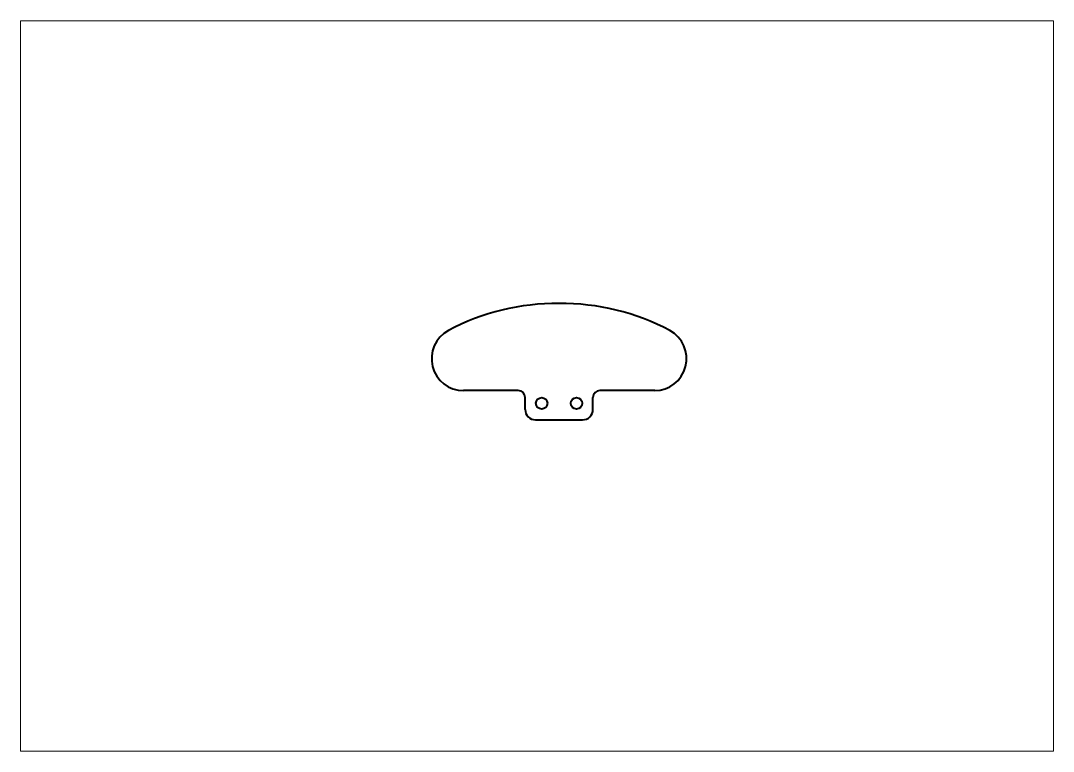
# Paper-space layout 'Sheet' of a CAD drawing. Header units: millimetres. Extents: x 0 to 297, y 0 to 210.
# The model-space entities are those that its viewports show. They can reach past a viewport. Long polylines and large blocks are cut down to what shows.
import ezdxf

# ---------------------------------------------------------------- set-up
doc = ezdxf.new("R2010")
doc.units = ezdxf.units.MM
doc.layers.add('Geometries', color=7, linetype='Continuous')

msp = doc.modelspace()

# ---------------------------------------------------------------- linework, layer by layer
at = {"layer": 'Geometries', "linetype": 'Continuous', "lineweight": 40}
for p, q in [((143.1, 103.68), (127.35, 103.68)), ((145.1, 98.27), (145.1, 101.68)), ((164.6, 98.27), (164.6, 101.68)), ((182.35, 103.68), (166.6, 103.68)), ((148.1, 95.27), (161.6, 95.27))]:
    msp.add_line(p, q, dxfattribs=at)
for centre in [(149.85, 100.02), (159.85, 100.02)]:
    msp.add_circle(centre, 1.65, dxfattribs=at)
for centre, radius, start, end in [((153.8, 63.76), 64.92, 89.0724, 118.3188), ((155.9, 63.76), 64.92, 61.6812, 90.9276), ((127.35, 112.85), 9.17, 118.3188, 270), ((182.35, 112.85), 9.17, 270, 61.6812), ((143.1, 101.68), 2, 0, 90), ((166.6, 101.68), 2, 90, 180), ((148.1, 98.27), 3, 180, 270), ((161.6, 98.27), 3, 270, 0)]:
    msp.add_arc(centre, radius, start, end, dxfattribs=at)

psp = doc.layouts.new('Sheet')

# ---------------------------------------------------------------- viewports
at = {"layer": '0'}
psp.add_viewport(center=(148.5, 105), size=(297, 210), view_center_point=(148.5, 105), view_height=210, dxfattribs=at)

doc.saveas('drawing.dxf')
